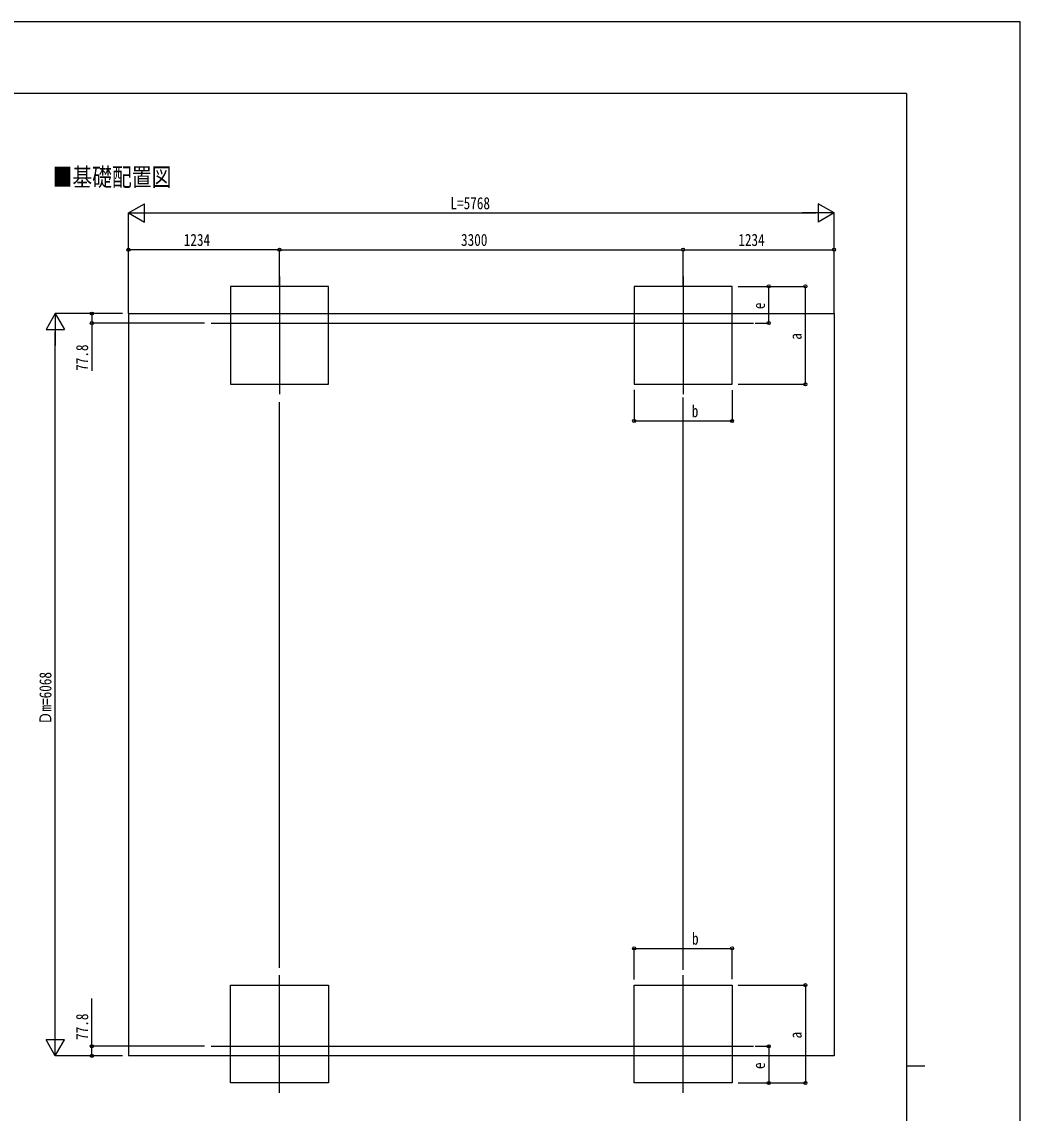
# Model space of a CAD drawing. Units: millimetres, scale not verified. Extents: x -12615 to 12615, y -8910 to 8910.
# Drawn here: x 4452 to 12615, y -12 to 8910 of the extents above; entities that cross this region are included whole.
import ezdxf
from ezdxf.enums import TextEntityAlignment as Align

# ---------------------------------------------------------------- set-up
doc = ezdxf.new("R2010")
doc.units = ezdxf.units.MM
doc.header["$LTSCALE"] = 30
for name, color, linetype in [('0-2_USER1', 3, 'Continuous'), ('0-3_YKK_12', 2, 'Continuous'), ('0-5_YKK_A1', 4, 'Continuous'), ('0-6_YKK_D', 6, 'Continuous'), ('0-7_YKK_ZWAK', 7, 'Continuous')]:
    doc.layers.add(name, color=color, linetype=linetype)
doc.styles.add('ＭＳ ゴシック', font='')
doc.styles.get('ＭＳ ゴシック').set_extended_font_data('MS Gothic')

msp = doc.modelspace()

# ---------------------------------------------------------------- linework, layer by layer
at = {"layer": '0-3_YKK_12'}
for p, q in [((6559.06, 6828.46), (6559.06, 5865.94)), ((9859.06, 6828.46), (9859.06, 5865.94)), ((6000.39, 6447.2), (10433.3, 6447.2)), ((6559.06, 153.54), (6559.06, 1116.06)), ((9859.06, 153.54), (9859.06, 1116.06)), ((6000.39, 534.8), (10433.3, 534.8))]:
    msp.add_line(p, q, dxfattribs=at)
at = {"layer": '0-5_YKK_A1'}
for p, q in [((5325.06, 6525), (11093.06, 6525)), ((5325.06, 6525), (5325.06, 457)), ((11093.06, 6525), (11093.06, 457)), ((11093.06, 457), (5325.06, 457))]:
    msp.add_line(p, q, dxfattribs=at)
for points in [[(6159.06, 5947.2), (6959.06, 5947.2), (6959.06, 6747.2), (6159.06, 6747.2)], [(9459.06, 5947.2), (10259.06, 5947.2), (10259.06, 6747.2), (9459.06, 6747.2)], [(6159.06, 1034.8), (6959.06, 1034.8), (6959.06, 234.8), (6159.06, 234.8)], [(9459.06, 1034.8), (10259.06, 1034.8), (10259.06, 234.8), (9459.06, 234.8)]]:
    msp.add_lwpolyline(points, close=True, dxfattribs=at)
at = {"layer": '0-6_YKK_D'}
for p, q in [((5325.06, 7347.2), (5454.96, 7422.2)), ((5454.96, 7272.2), (5454.96, 7422.2)), ((11093.06, 7347.2), (10963.16, 7422.2)), ((10963.16, 7422.2), (10963.16, 7272.2)), ((5325.06, 6526), (5325.06, 7348.2)), ((5325.06, 7347.2), (5454.96, 7272.2)), ((5325.06, 7347.2), (5584.87, 7347.2)), ((5475.06, 7347.2), (10943.06, 7347.2)), ((11093.06, 7347.2), (10833.25, 7347.2)), ((11093.06, 7347.2), (10963.16, 7272.2)), ((11093.06, 6526), (11093.06, 7348.2)), ((5325.06, 6526), (5325.06, 7048.2)), ((6559.06, 7047.2), (5325.06, 7047.2)), ((6559.06, 6748.2), (6559.06, 7048.2)), ((6559.06, 6748.2), (6559.06, 7048.2)), ((6559.06, 7047.2), (9859.06, 7047.2)), ((9859.06, 6748.2), (9859.06, 7048.2)), ((9859.06, 6748.2), (9859.06, 7048.2)), ((9859.06, 7047.2), (11093.06, 7047.2)), ((11093.06, 6526), (11093.06, 7048.2)), ((10309.06, 6747.2), (10860.06, 6747.2)), ((10310.06, 6747.2), (10560.06, 6747.2)), ((10559.06, 6447.2), (10559.06, 6747.2)), ((10859.06, 5947.2), (10859.06, 6747.2)), ((4725.06, 6525), (4650.06, 6395.1)), ((5275.06, 6525), (4724.06, 6525)), ((4725.06, 6525), (4800.06, 6395.1)), ((4725.06, 6525), (4725.06, 6265.19)), ((5275.06, 6525), (5024.06, 6525)), ((5946.95, 6447.2), (5024.06, 6447.2)), ((10447.87, 6447.2), (10560.06, 6447.2)), ((4650.06, 6395.1), (4800.06, 6395.1)), ((4725.06, 607), (4725.06, 6375)), ((9459.06, 5900.11), (9459.06, 5646.2)), ((10259.06, 5898.18), (10259.06, 5646.2)), ((10309.06, 5947.2), (10860.06, 5947.2)), ((6559.06, 1176.61), (6559.06, 5801.43)), ((9859.06, 1159.6), (9859.06, 5838.27)), ((9459.06, 5647.2), (10259.06, 5647.2)), ((9459.06, 1081.89), (9459.06, 1335.8)), ((9459.06, 1334.8), (10259.06, 1334.8)), ((10259.06, 1083.82), (10259.06, 1335.8)), ((10309.06, 1034.8), (10860.06, 1034.8)), ((10859.06, 1034.8), (10859.06, 234.8)), ((4725.06, 457), (4725.06, 716.81)), ((4725.06, 457), (4650.06, 586.9)), ((4800.06, 586.9), (4650.06, 586.9)), ((4725.06, 457), (4800.06, 586.9)), ((5275.06, 457), (4724.06, 457)), ((5946.95, 534.8), (5024.06, 534.8)), ((5275.06, 457), (5024.06, 457)), ((10447.87, 534.8), (10560.06, 534.8)), ((10559.06, 534.8), (10559.06, 234.8)), ((10309.06, 234.8), (10860.06, 234.8)), ((10310.06, 234.8), (10560.06, 234.8))]:
    msp.add_line(p, q, dxfattribs=at)
for points in [[(5025.06, 6525), (5025.06, 6447.2), (5025.06, 6055.8)], [(5025.06, 457), (5025.06, 534.8), (5025.06, 926.2)]]:
    msp.add_lwpolyline(points, dxfattribs=at)
for centre in [(5325.06, 7047.2), (6559.06, 7047.2), (6559.06, 7047.2), (9859.06, 7047.2), (9859.06, 7047.2), (11093.06, 7047.2), (10559.06, 6747.2), (10859.06, 6747.2), (5025.06, 6525), (5025.06, 6447.2), (10559.06, 6447.2), (10859.06, 5947.2), (9459.06, 5647.2), (10259.06, 5647.2), (9459.06, 1334.8), (10259.06, 1334.8), (10859.06, 1034.8), (5025.06, 534.8), (10559.06, 534.8), (5025.06, 457), (10559.06, 234.8), (10859.06, 234.8)]:
    msp.add_circle(centre, 12.75, dxfattribs=at)
at = {"layer": '0-7_YKK_ZWAK'}
for p, q in [((11685.06, 8325), (-11714.94, 8325)), ((11685.06, 8325), (11685.06, -7575)), ((11685.06, 375), (11835.06, 375))]:
    msp.add_line(p, q, dxfattribs=at)
msp.add_lwpolyline([(-12615, -8910), (12615, -8910), (12615, 8910), (-12615, 8910)], close=True, dxfattribs=at)

# ---------------------------------------------------------------- texts
at = {"layer": '0-2_USER1', "style": 'ＭＳ ゴシック', "width": 0.8}
msp.add_text('■基礎配置図', height=148.5, dxfattribs=at).set_placement((4703.45, 7522.22), align=Align.BOTTOM_LEFT)
at = {"layer": '0-6_YKK_D', "style": 'ＭＳ ゴシック', "width": 0.8}
for s, p in [('L=5768', (7957.06, 7348.2)), ('1234', (5776.46, 7048.2)), ('3300', (8043.46, 7048.2)), ('1234', (10310.46, 7048.2)), ('b', (9929.62, 5648.2)), ('b', (9931.87, 1335.8))]:
    msp.add_text(s, height=98.97, dxfattribs=at).set_placement(p, align=Align.BOTTOM_LEFT)
for s, p in [('e', (10558.06, 6561.2)), ('a', (10858.06, 6311.2)), ('77.8', (5024.06, 6056.8)), ('Ｄm=6068', (4724.06, 3163.4)), ('77.8', (5024.06, 586.8)), ('a', (10858.06, 598.8)), ('e', (10558.06, 348.8))]:
    msp.add_text(s, height=98.97, rotation=90, dxfattribs=at).set_placement(p, align=Align.BOTTOM_LEFT)

doc.saveas('drawing.dxf')
